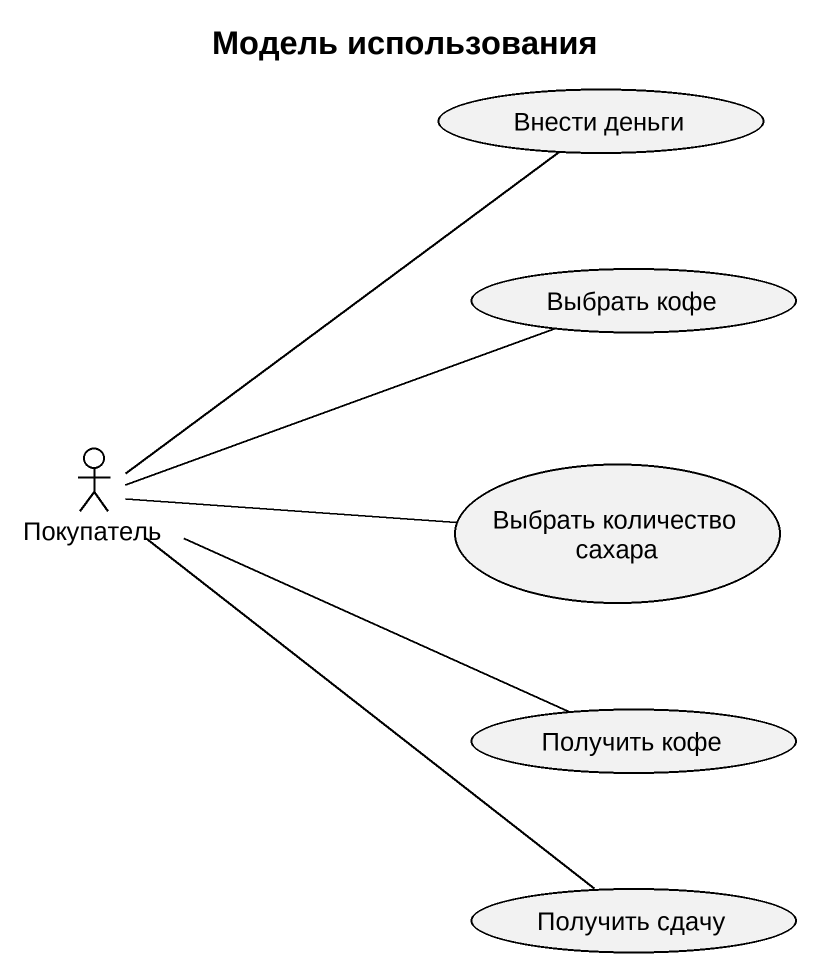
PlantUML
@startuml
title Модель использования
usecase "Внести деньги" as Внести_деньги
usecase "Выбрать кофе" as Выбрать_кофе
actor Покупатель
usecase "Выбрать количество сахара" as Выбрать_количество_сахара
usecase "Получить кофе" as Получить_кофе
usecase "Получить сдачу" as Получить_сдачу
Покупатель -up- Внести_деньги
Покупатель -right- Выбрать_кофе
Покупатель -right- Выбрать_количество_сахара
Покупатель -right- Получить_кофе
Покупатель -- Получить_сдачу
@enduml
